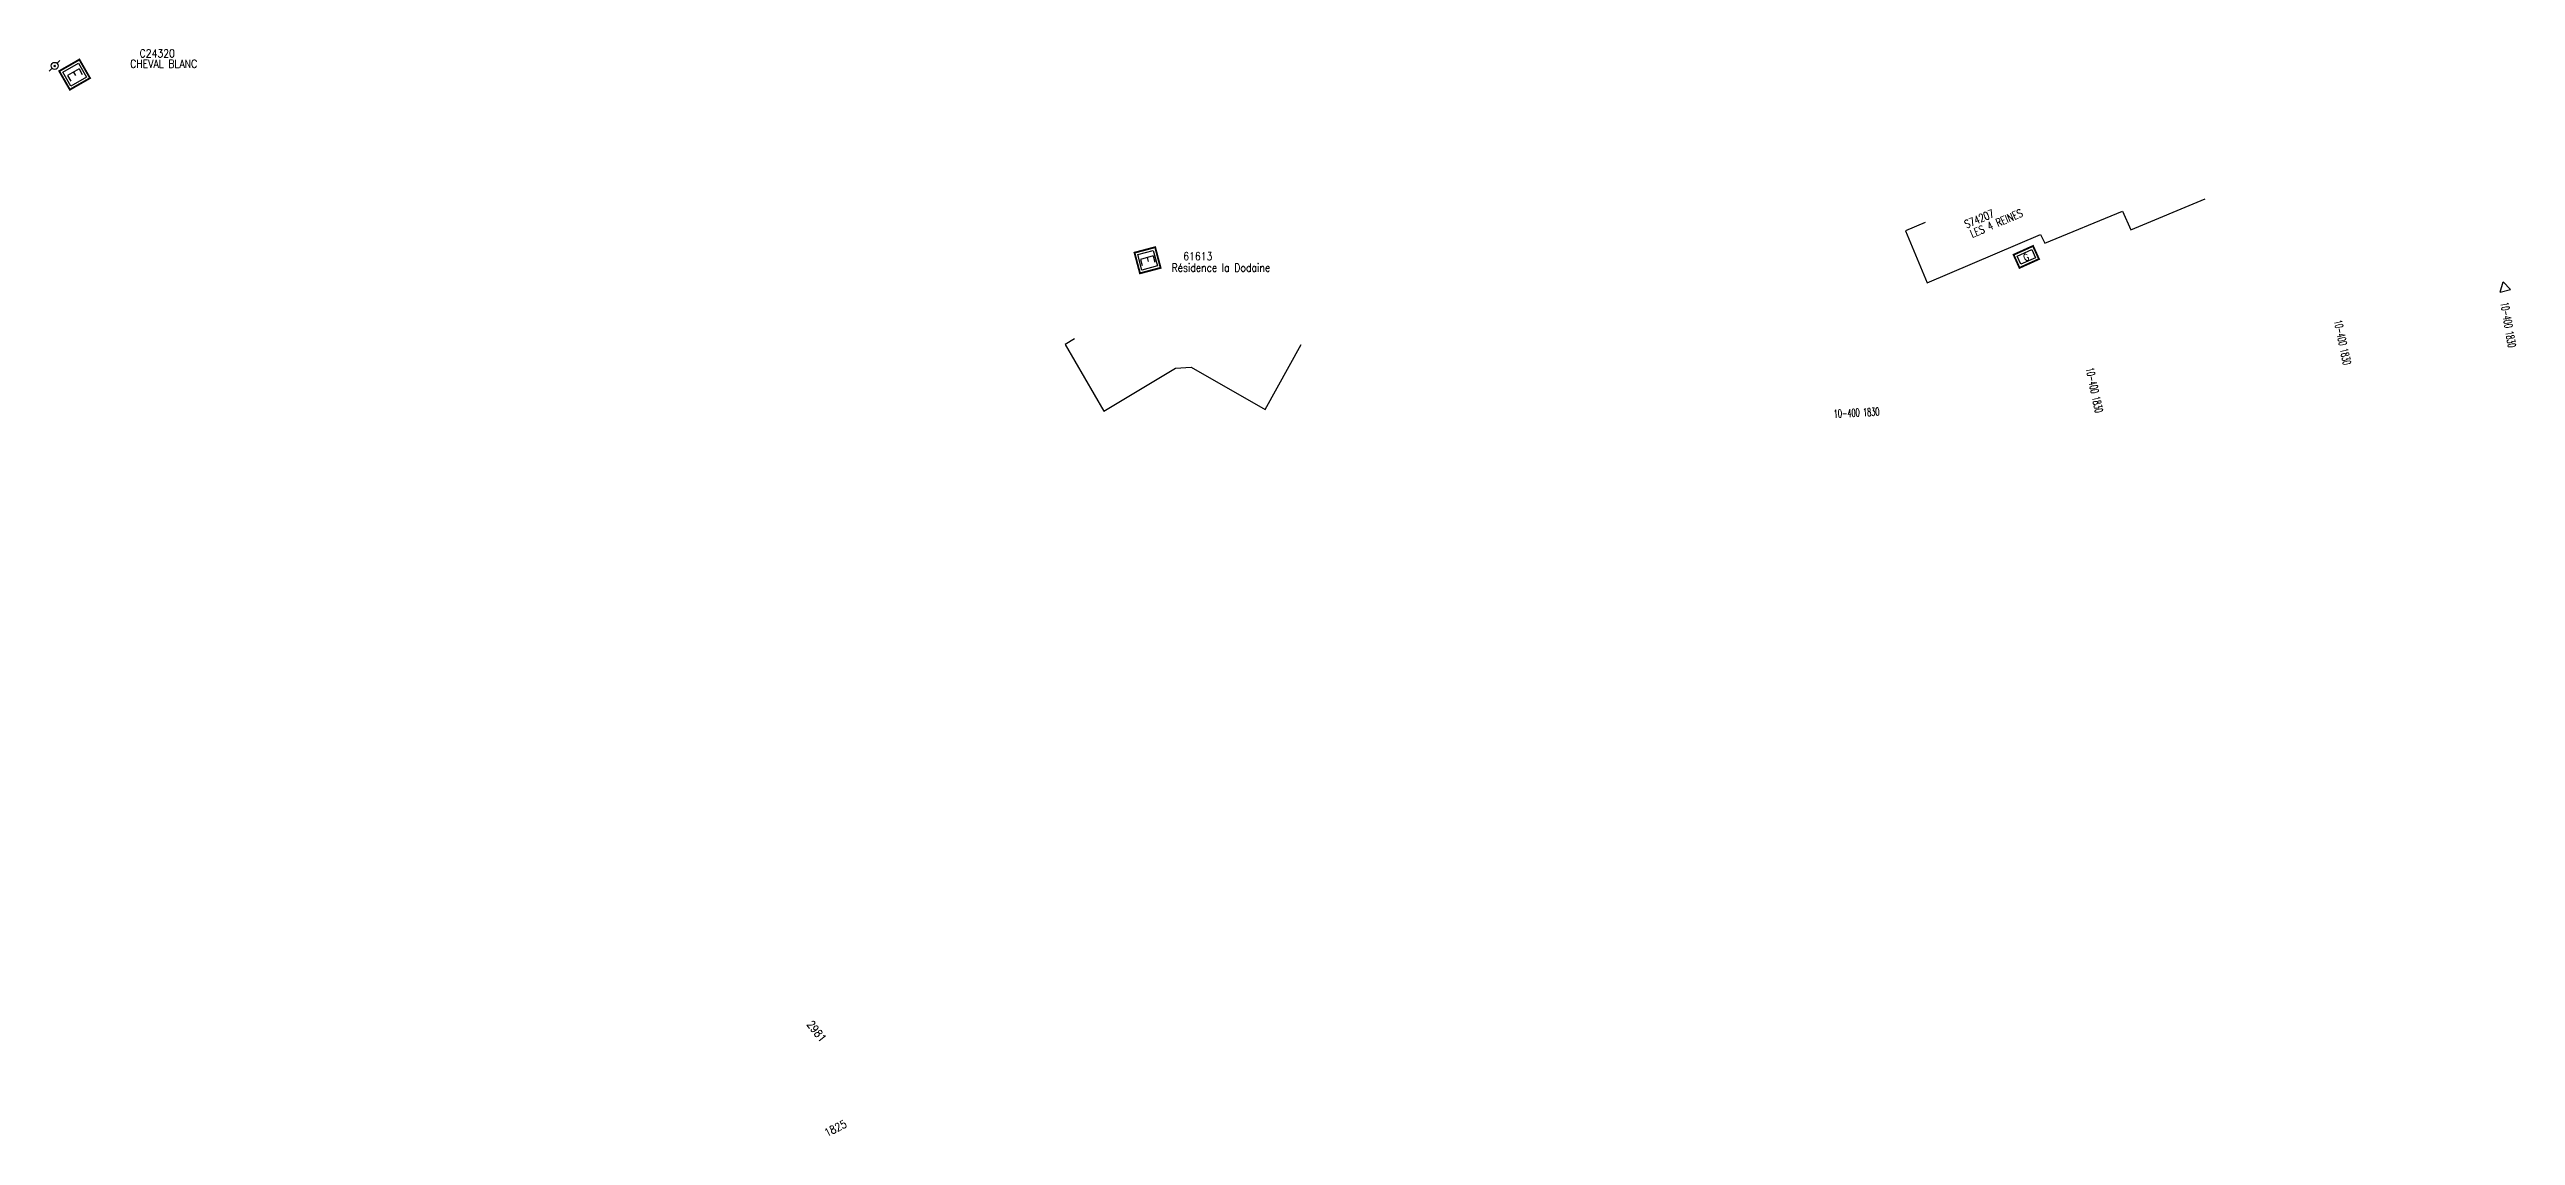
# Model space of a CAD drawing. Header units: millimetres. Extents: x 146003 to 146975, y 141990 to 143000.
# Drawn here: x 146512.4 to 146974.7, y 142509.5 to 142713 of the extents above; entities that cross this region are included whole.
import ezdxf
from ezdxf.enums import TextEntityAlignment as Align

# ---------------------------------------------------------------- set-up
doc = ezdxf.new("R2010")
doc.units = ezdxf.units.MM
doc.layers.get('0').update_dxf_attribs({"linetype": 'CONTINUOUS'})
for name, color, linetype in [('BR12', 7, 'CONTINUOUS'), ('G_210', 7, 'CONTINUOUS'), ('M_200', 7, 'CONTINUOUS'), ('poteau_div', 7, 'CONTINUOUS'), ('w0100', 7, 'CONTINUOUS'), ('W0469', 7, 'CONTINUOUS'), ('W0473', 7, 'CONTINUOUS'), ('W1471', 7, 'CONTINUOUS')]:
    doc.layers.add(name, color=color, linetype=linetype)
doc.styles.add('M_ROMANS', font='ROMANS.shx', dxfattribs={"width": 0.75})
doc.styles.get("Standard").update_dxf_attribs({"font": 'romans.shx', "width": 0.85})

# ---------------------------------------------------------------- blocks, each defined once
blk = doc.blocks.new('BR1201')
at = {"color": 0, "linetype": 'Continuous'}
for p, q in [((-1, -0.58), (0, 1.15)), ((0, 1.15), (1, -0.58)), ((-1, -0.58), (1, -0.58))]:
    blk.add_line(p, q, dxfattribs=at)
blk = doc.blocks.new('*U5')
at = {"layer": 'M_200', "color": 0, "linetype": 'Continuous', "const_width": 0.35, "flags": 128}
blk.add_lwpolyline([(4, 4.35), (4, 0), (0, 0), (0, 4.35)], close=True, dxfattribs=at)
at = {"layer": 'M_200', "color": 0, "linetype": 'Continuous'}
blk.add_lwpolyline([(0.5, 3.85), (3.5, 3.85), (3.5, 0.5), (0.5, 0.5)], close=True, dxfattribs=at)
at = {"layer": 'M_200', "insert": (2, 2.18), "char_height": 2.5, "width": 4, "attachment_point": 5}
blk.add_mtext('E', dxfattribs=at)
at = {"layer": 'M_200', "color": 0, "linetype": 'Continuous', "width": 0.85}
for tag, p in [('NUM', (2, 17.06)), ('NOM', (2, 10.65))]:
    blk.add_attdef(tag, text='', height=4, dxfattribs=at).set_placement(p, align=Align.MIDDLE)
at = {"layer": 'M_200', "color": 0, "linetype": 'Continuous', "style": 'M_ROMANS', "width": 0.75, "flags": 3}
for tag, p in [('DEF_LEG', (1.87, -2.99)), ('DEF_COUP', (1.87, -5.49)), ('DEF_TYPE', (1.87, -7.99))]:
    blk.add_attdef(tag, text='', height=1.2, dxfattribs=at).set_placement(p, align=Align.MIDDLE)
blk = doc.blocks.new('T473')
for p, q in [((-0.166667, 0.166667), (0.166667, -0.166667)), ((-0.166667, -0.166667), (0.166667, 0.166667)), ((0.500001, 0.500001), (1.000002, 1.000002)), ((-1.000002, -1.000002), (-0.500001, -0.500001))]:
    blk.add_line(p, q)
blk.add_ellipse((0, 0), major_axis=(0.471405, 0.471405), ratio=1, start_param=5.4977871438, end_param=11.780972451)
blk = doc.blocks.new('*U14')
at = {"layer": 'G_210', "color": 0, "linetype": 'Continuous', "const_width": 0.35, "flags": 128}
blk.add_lwpolyline([(4, 2.69), (4, 0), (0, 0), (0, 2.69)], close=True, dxfattribs=at)
at = {"layer": 'G_210', "color": 0, "linetype": 'Continuous'}
blk.add_lwpolyline([(0.5, 2.19), (3.5, 2.19), (3.5, 0.5), (0.5, 0.5)], close=True, dxfattribs=at)
at = {"layer": 'G_210', "insert": (1.95, 1.3), "char_height": 1.25, "width": 1.9991, "attachment_point": 5}
blk.add_mtext('G', dxfattribs=at)
at = {"layer": 'G_210', "color": 0, "linetype": 'Continuous', "width": 0.75}
for tag, height, p in [('NUM', 4, (2, 16)), ('NOM', 4, (2, 11)), ('BCL', 3, (2, 7))]:
    blk.add_attdef(tag, text='', height=height, dxfattribs=at).set_placement(p, align=Align.MIDDLE)
at = {"layer": 'G_210', "color": 0, "linetype": 'Continuous', "width": 0.75, "flags": 3}
for tag, p in [('DEF_LEG', (2.14, -3.11)), ('DEF_COUP', (2.14, -5.61)), ('DEF_TYPE', (2.14, -8.11))]:
    blk.add_attdef(tag, text='', height=1.2, dxfattribs=at).set_placement(p, align=Align.MIDDLE)
blk = doc.blocks.new('M_200_59')
at = {"layer": 'M_200', "color": 0, "linetype": 'Continuous', "const_width": 0.35, "flags": 128}
blk.add_lwpolyline([(4, 4), (4, 0), (0, 0), (0, 4)], close=True, dxfattribs=at)
at = {"layer": 'M_200', "color": 0, "linetype": 'Continuous'}
blk.add_lwpolyline([(0.5, 3.5), (3.5, 3.5), (3.5, 0.5), (0.5, 0.5)], close=True, dxfattribs=at)
at = {"layer": 'M_200', "insert": (2, 2), "char_height": 2.5, "width": 4, "attachment_point": 5}
blk.add_mtext('E', dxfattribs=at)
at = {"layer": 'M_200', "color": 0, "linetype": 'Continuous', "width": 0.85}
for tag, p in [('NUM', (2, 17.06)), ('NOM', (2, 10.65))]:
    blk.add_attdef(tag, text='', height=4, dxfattribs=at).set_placement(p, align=Align.MIDDLE)
at = {"layer": 'M_200', "color": 0, "linetype": 'Continuous', "style": 'M_ROMANS', "width": 0.75, "flags": 3}
for tag, p in [('DEF_LEG', (1.87, -2.99)), ('DEF_COUP', (1.87, -5.49)), ('DEF_TYPE', (1.87, -7.99))]:
    blk.add_attdef(tag, text='', height=1.2, dxfattribs=at).set_placement(p, align=Align.MIDDLE)

msp = doc.modelspace()

# ---------------------------------------------------------------- linework, layer by layer
at = {"layer": 'w0100', "color": 253, "flags": 128}
for points in [[(146864.04, 142680.58), (146860.31, 142679), (146864.37, 142669.3), (146885.64, 142678.33), (146886.46, 142676.68), (146900.99, 142682.69), (146902.56, 142679.18), (146916.49, 142685.04)], [(146704.53, 142658.75), (146702.77, 142657.74), (146710.07, 142645.25), (146723.48, 142653.31), (146726.4, 142653.45), (146740.3, 142645.52), (146747.07, 142657.74)]]:
    msp.add_lwpolyline(points, dxfattribs=at)

# ---------------------------------------------------------------- block references
at = {"layer": 'BR12', "rotation": 14.02158403698853}
msp.add_blockref('BR1201', (146972.64, 142668.33), dxfattribs=at)
at = {"layer": 'G_210'}
ref = msp.add_blockref('*U14', (146881.71, 142672.08), dxfattribs=dict(at, rotation=24.29569272833309))
ref.add_attrib('NUM', 'S74207', dxfattribs={"color": 0, "linetype": 'Continuous', "height": 1.5, "rotation": 22.9892, "width": 0.75}).set_placement((146874.16, 142681.27), align=Align.MIDDLE)
ref.add_attrib('NOM', 'LES 4 REINES', dxfattribs={"color": 0, "linetype": 'Continuous', "height": 1.5, "rotation": 22.9892, "width": 0.75}).set_placement((146877.38, 142680.43), align=Align.MIDDLE)
at = {"layer": 'M_200'}
ref = msp.add_blockref('*U5', (146514.22, 142708.94), dxfattribs=dict(at, rotation=299.8204439374016))
ref.add_attrib('NUM', 'C24320', dxfattribs={"color": 0, "linetype": 'Continuous', "height": 1.5, "width": 0.85}).set_placement((146532.59, 142712.27), align=Align.MIDDLE)
ref.add_attrib('NOM', 'CHEVAL BLANC', dxfattribs={"color": 0, "linetype": 'Continuous', "height": 1.5, "width": 0.85}).set_placement((146533.8, 142710.32), align=Align.MIDDLE)
ref = msp.add_blockref('M_200_59', (146715.8, 142674.92), dxfattribs=dict(at, rotation=284.8341763593144))
ref.add_attrib('NUM', '61613', dxfattribs={"color": 0, "linetype": 'Continuous', "height": 1.5, "width": 0.85}).set_placement((146727.67, 142674.26), align=Align.MIDDLE)
ref.add_attrib('NOM', 'Résidence la Dodaine', dxfattribs={"color": 0, "linetype": 'Continuous', "height": 1.5, "width": 0.85}).set_placement((146732, 142672.15), align=Align.MIDDLE)
at = {"layer": 'W0473', "color": 252}
msp.add_blockref('T473', (146513.36, 142709.92), dxfattribs=at)

# ---------------------------------------------------------------- texts
at = {"layer": 'poteau_div', "color": 252, "linetype": 'Continuous', "width": 0.6}
for rotation, p in [(279.5, (146973.34, 142661.4)), (282, (146942.27, 142658.12)), (282, (146895.76, 142649.15)), (3, (146851.17, 142644.94))]:
    msp.add_text('10-400 1830', height=1.5, rotation=rotation, dxfattribs=at).set_placement(p, align=Align.MIDDLE_CENTER)
at = {"layer": 'W0469', "color": 252, "linetype": 'Continuous', "width": 0.85}
msp.add_text('2981', height=1.5, rotation=307.9261, dxfattribs=at).set_placement((146654.27, 142530.31))
at = {"layer": 'W1471', "color": 252, "linetype": 'Continuous', "width": 0.85}
msp.add_text('1825', height=1.5, rotation=26.6962, dxfattribs=at).set_placement((146658.12, 142509.2))

doc.saveas('drawing.dxf')
